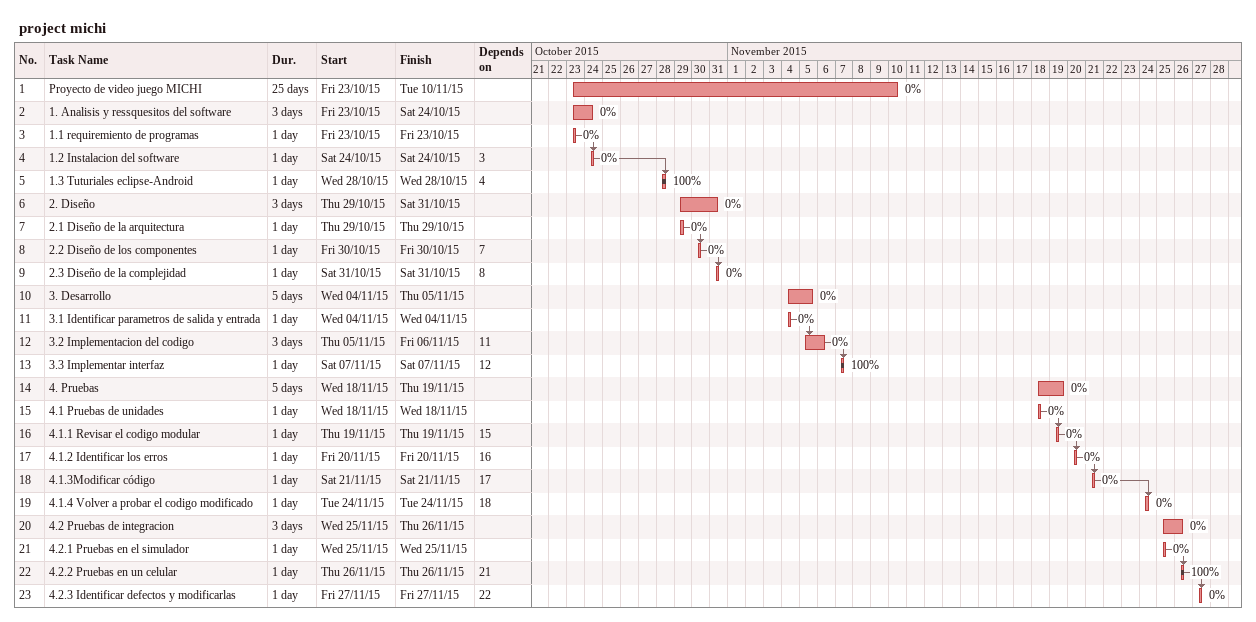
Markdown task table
project michi

| ID | Task | Duration | Start | Finish | Predecessors | % complete |
|---|---|---|---|---|---|---|
| 1 | Proyecto de video juego MICHI | 25d | 2015-10-23 | 2015-11-10 |  | 0 |
| 2 | 1. Analisis y ressquesitos del software | 3d | 2015-10-23 | 2015-10-24 |  | 0 |
| 3 | 1.1 requiremiento de programas | 1d | 2015-10-23 | 2015-10-23 |  | 0 |
| 4 | 1.2 Instalacion del software | 1d | 2015-10-24 | 2015-10-24 | 3 | 0 |
| 5 | 1.3 Tuturiales eclipse-Android | 1d | 2015-10-28 | 2015-10-28 | 4 | 100 |
| 6 | 2. Diseño | 3d | 2015-10-29 | 2015-10-31 |  | 0 |
| 7 | 2.1 Diseño de la arquitectura | 1d | 2015-10-29 | 2015-10-29 |  | 0 |
| 8 | 2.2 Diseño de los componentes | 1d | 2015-10-30 | 2015-10-30 | 7 | 0 |
| 9 | 2.3 Diseño de la complejidad | 1d | 2015-10-31 | 2015-10-31 | 8 | 0 |
| 10 | 3. Desarrollo | 5d | 2015-11-04 | 2015-11-05 |  | 0 |
| 11 | 3.1 Identificar parametros de salida y entrada | 1d | 2015-11-04 | 2015-11-04 |  | 0 |
| 12 | 3.2 Implementacion del codigo | 3d | 2015-11-05 | 2015-11-06 | 11 | 0 |
| 13 | 3.3 Implementar interfaz | 1d | 2015-11-07 | 2015-11-07 | 12 | 100 |
| 14 | 4. Pruebas | 5d | 2015-11-18 | 2015-11-19 |  | 0 |
| 15 | 4.1 Pruebas de unidades | 1d | 2015-11-18 | 2015-11-18 |  | 0 |
| 16 | 4.1.1 Revisar el codigo modular | 1d | 2015-11-19 | 2015-11-19 | 15 | 0 |
| 17 | 4.1.2 Identificar los erros | 1d | 2015-11-20 | 2015-11-20 | 16 | 0 |
| 18 | 4.1.3Modificar código | 1d | 2015-11-21 | 2015-11-21 | 17 | 0 |
| 19 | 4.1.4 Volver a probar el codigo modificado | 1d | 2015-11-24 | 2015-11-24 | 18 | 0 |
| 20 | 4.2 Pruebas de integracion | 3d | 2015-11-25 | 2015-11-26 |  | 0 |
| 21 | 4.2.1 Pruebas en el simulador | 1d | 2015-11-25 | 2015-11-25 |  | 0 |
| 22 | 4.2.2 Pruebas en un celular | 1d | 2015-11-26 | 2015-11-26 | 21 | 100 |
| 23 | 4.2.3 Identificar defectos y modificarlas | 1d | 2015-11-27 | 2015-11-27 | 22 | 0 |
